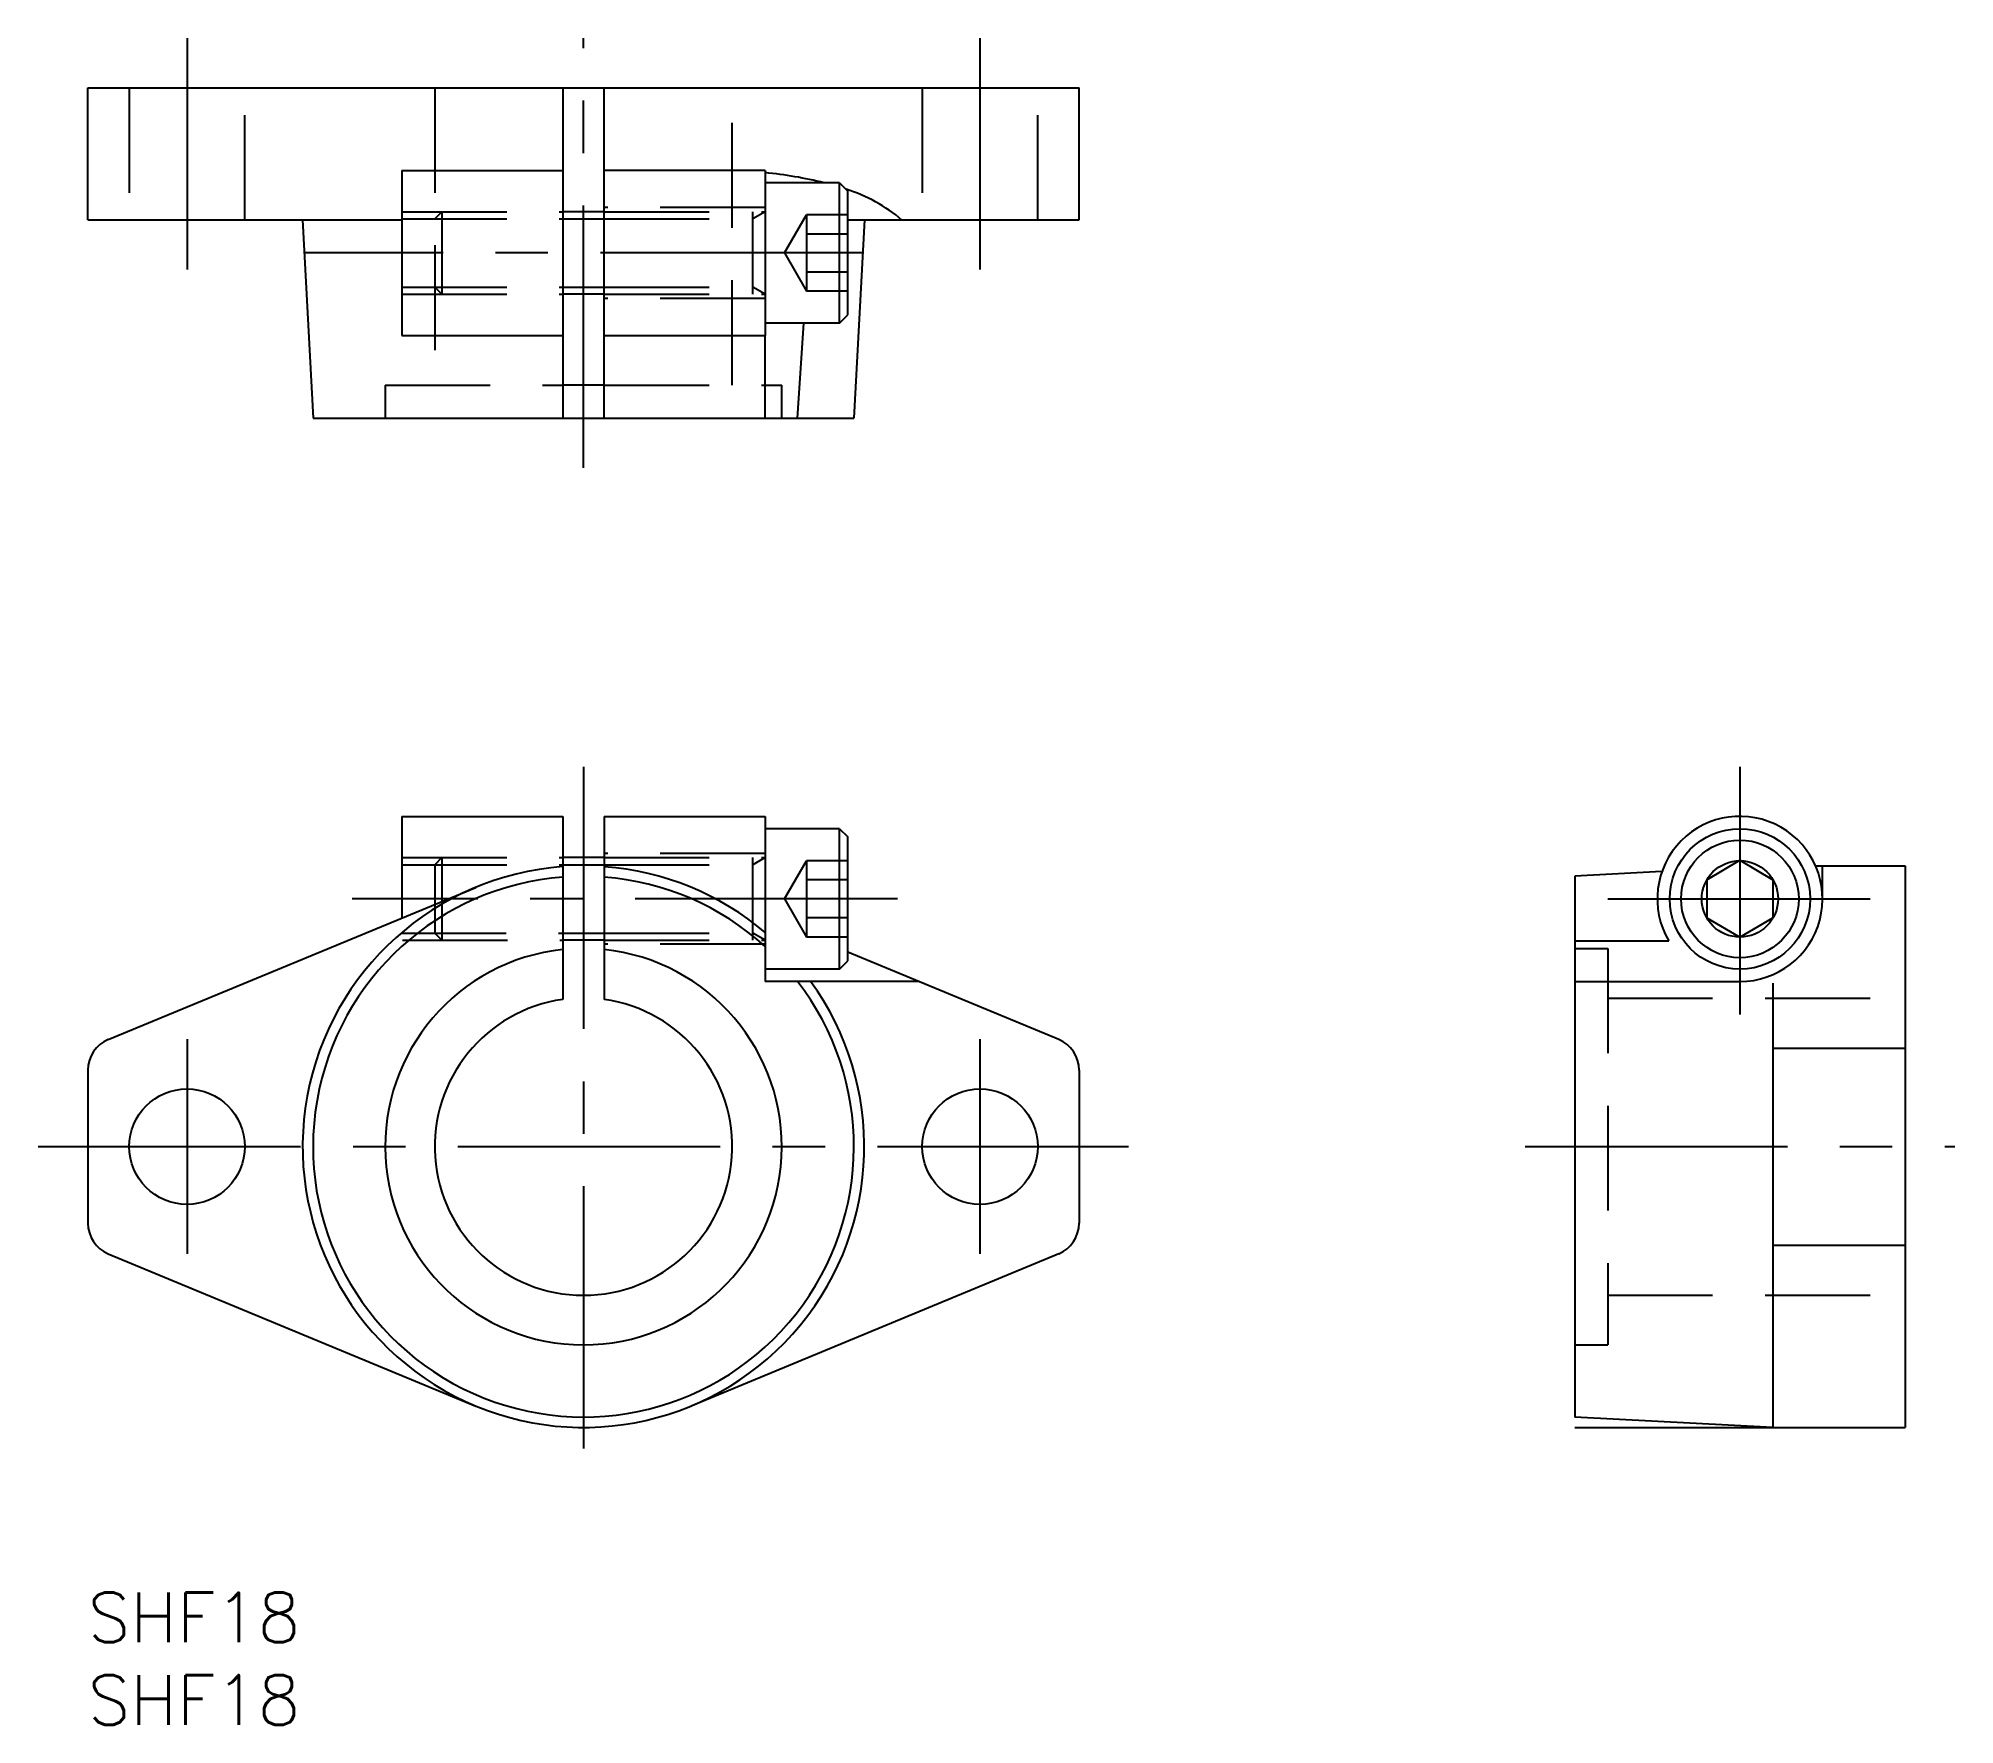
# Model space of a CAD drawing. Extents: x -3 to 113, y -8 to 94.
import ezdxf

# ---------------------------------------------------------------- set-up
doc = ezdxf.new("R2010")
doc.units = 0
doc.header["$LTSCALE"] = 0.5
doc.linetypes.add('CENTER', pattern=[50.8, 31.75, -6.35, 6.35, -6.35])
doc.linetypes.add('DASHED', pattern=[19.05, 12.7, -6.35])
for name, color, linetype in [('MSM_CENTER', 1, 'CENTER'), ('MSM_CONTINUOUS', 7, 'CONTINUOUS'), ('MSM_DASHED', 4, 'DASHED'), ('MSM_NARROW', 5, 'CONTINUOUS'), ('MSM_PART_NUMBER', 7, 'CONTINUOUS')]:
    doc.layers.add(name, color=color, linetype=linetype)
doc.styles.get("Standard").update_dxf_attribs({"font": 'txt.shx', "height": 3, "bigfont": 'bigfont.shx'})

# ---------------------------------------------------------------- blocks, each defined once
blk = doc.blocks.new('*U14')
at = {"layer": 'MSM_PART_NUMBER'}
blk.add_text('SHF18', height=3, dxfattribs=at).set_placement((0, -3))
blk = doc.blocks.new('*U15')
at = {"layer": 'MSM_PART_NUMBER'}
blk.add_text('SHF18', height=3, dxfattribs=at).set_placement((0, -8))

msp = doc.modelspace()

# ---------------------------------------------------------------- linework, layer by layer
at = {"layer": 'MSM_CENTER'}
for p, q in [((6, 94.11), (6, 80.11)), ((30, 68.11), (30, 94.11)), ((54, 94.11), (54, 80.11)), ((46.9, 81.11), (13.1, 81.11)), ((30, 50), (30, 7)), ((100, 50), (100, 35)), ((49, 42), (16, 42)), ((92, 42), (108, 42)), ((6, 33.5), (6, 20.5)), ((54, 33.5), (54, 20.5)), ((-3, 27), (63, 27)), ((87, 27), (113, 27))]:
    msp.add_line(p, q, dxfattribs=at)
at = {"layer": 'MSM_CONTINUOUS'}
for p, q in [((0, 83.11), (0, 91.11)), ((0, 91.11), (60, 91.11)), ((28.75, 91.11), (28.75, 71.11)), ((31.25, 71.11), (31.25, 91.11)), ((60, 83.11), (60, 91.11)), ((19, 86.11), (19, 76.11)), ((19, 86.11), (28.75, 86.11)), ((41, 86.11), (31.25, 86.11)), ((41, 86.11), (41, 76.11)), ((45.5, 85.36), (41, 85.36)), ((45.5, 76.86), (45.5, 85.36)), ((45.5, 85.36), (46, 84.86)), ((46, 77.36), (46, 84.86)), ((31.25, 83.61), (28.75, 83.61)), ((0, 83.11), (19, 83.11)), ((13, 83.11), (13.63, 71.11)), ((46, 83.11), (60, 83.11)), ((47, 83.11), (46.37, 71.11)), ((31.25, 78.61), (28.75, 78.61)), ((45.5, 76.86), (41, 76.86)), ((42.96, 71.11), (43.34, 76.86)), ((45.5, 76.86), (46, 77.36)), ((19, 76.11), (28.75, 76.11)), ((31.25, 76.11), (41, 76.11)), ((41, 71.11), (41, 76.11)), ((31.25, 73.11), (28.75, 73.11)), ((13.63, 71.11), (46.37, 71.11)), ((19, 47), (28.75, 47)), ((19, 47), (19, 40.84)), ((28.75, 47), (28.75, 35.91)), ((31.25, 47), (31.25, 35.91)), ((31.25, 47), (41, 47)), ((41, 47), (41, 37)), ((45.5, 46.25), (41, 46.25)), ((45.5, 37.75), (45.5, 46.25)), ((45.5, 46.25), (46, 45.75)), ((46, 38.25), (46, 45.75)), ((31.25, 44.5), (28.75, 44.5)), ((98, 43.15), (100, 44.35)), ((100, 44.35), (102, 43.15)), ((95.28, 43.65), (90, 43.37)), ((90, 43.37), (90, 10.63)), ((98, 43.15), (98, 40.85)), ((102, 43.15), (102, 40.85)), ((104.58, 44), (110, 44)), ((105, 42), (105, 44)), ((110, 44), (110, 10)), ((1.23, 33.49), (23.49, 42.7)), ((98, 40.85), (100, 39.69)), ((100, 39.69), (102, 40.85)), ((31.25, 39.5), (28.75, 39.5)), ((90, 39.46), (95.7, 39.46)), ((58.77, 33.49), (46, 38.77)), ((45.5, 37.75), (41, 37.75)), ((45.5, 37.75), (46, 38.25)), ((50.28, 37), (41, 37)), ((90, 37), (100, 37)), ((102, 36.9), (102, 10)), ((102, 32.97), (110, 32.97)), ((0, 31.64), (0, 22.36)), ((60, 31.64), (60, 22.36)), ((102, 21.03), (110, 21.03)), ((1.23, 20.51), (23.49, 11.29)), ((58.77, 20.51), (36.51, 11.29)), ((102, 10), (90, 10.63)), ((90, 10), (110, 10))]:
    msp.add_line(p, q, dxfattribs=at)
for centre, radius in [((100, 42), 4.25), ((100, 42), 3.56), ((100, 42), 2.31), ((6, 27), 3.5), ((54, 27), 3.5)]:
    msp.add_circle(centre, radius, dxfattribs=at)
for centre, radius, start, end in [((38.48, 60.68), 25.42, 76.1442, 84.3127), ((43.12, 75.92), 9.46, 49.4067, 72.9684), ((100, 42), 5, 270, 210.5757), ((30, 27), 17, 94.2093, 36.0315), ((30, 27), 16.37, 94.379, 37.6497), ((30, 27), 16.37, 47.7849, 85.621), ((30, 27), 17, 49.6749, 85.6862), ((30, 27), 12, 95.9792, 84.0208), ((30, 27), 9, 97.9836, 82.0164), ((2, 31.64), 2, 112.5, 180), ((58, 31.64), 2, 0, 67.5), ((2, 22.36), 2, 180, 247.5), ((58, 22.36), 2, 292.5, 0)]:
    msp.add_arc(centre, radius, start, end, dxfattribs=at)
at = {"layer": 'MSM_DASHED'}
for p, q in [((2.5, 91.11), (2.5, 83.11)), ((9.5, 83.11), (9.5, 91.11)), ((21, 91.11), (21, 73.11)), ((39, 73.11), (39, 91.11)), ((50.5, 91.11), (50.5, 83.11)), ((57.5, 83.11), (57.5, 91.11)), ((19, 83.61), (28.75, 83.61)), ((21.43, 83.61), (21, 83.18)), ((21.43, 83.61), (21.43, 78.61)), ((41, 83.86), (31.25, 83.86)), ((31.25, 83.61), (41, 83.61)), ((40.25, 78.61), (40.25, 83.61)), ((41, 83.61), (40.25, 83.18)), ((19, 83.18), (28.75, 83.18)), ((31.25, 83.18), (40.25, 83.18)), ((42.17, 81.11), (43.5, 83.42)), ((43.5, 83.42), (43.5, 78.8)), ((46, 83.42), (43.5, 83.42)), ((46, 82.26), (43.5, 82.26)), ((42.17, 81.11), (43.5, 78.8)), ((19, 79.04), (28.75, 79.04)), ((21, 79.04), (21.43, 78.61)), ((31.25, 79.04), (40.25, 79.04)), ((41, 78.61), (40.25, 79.04)), ((46, 79.95), (43.5, 79.95)), ((19, 78.61), (28.75, 78.61)), ((31.25, 78.61), (41, 78.61)), ((41, 78.36), (31.25, 78.36)), ((46, 78.8), (43.5, 78.8)), ((18, 73.11), (18, 71.11)), ((18, 73.11), (28.75, 73.11)), ((31.25, 73.11), (42, 73.11)), ((42, 71.11), (42, 73.11)), ((19, 44.5), (28.75, 44.5)), ((21.43, 44.5), (21, 44.07)), ((21.43, 44.5), (21.43, 39.5)), ((41, 44.75), (31.25, 44.75)), ((31.25, 44.5), (41, 44.5)), ((41, 44.5), (40.25, 44.07)), ((40.25, 39.5), (40.25, 44.5)), ((42.17, 42), (43.5, 44.31)), ((46, 44.31), (43.5, 44.31)), ((43.5, 44.31), (43.5, 39.69)), ((19, 44.07), (28.75, 44.07)), ((21, 44.07), (21, 39.93)), ((31.25, 44.07), (40.25, 44.07)), ((46, 43.15), (43.5, 43.15)), ((42.17, 42), (43.5, 39.69)), ((46, 40.85), (43.5, 40.85)), ((18.97, 39.93), (28.75, 39.93)), ((19.05, 39.5), (28.75, 39.5)), ((21, 39.93), (21.43, 39.5)), ((31.25, 39.93), (40.25, 39.93)), ((31.25, 39.5), (41, 39.5)), ((41, 39.5), (40.25, 39.93)), ((46, 39.69), (43.5, 39.69)), ((41, 39.25), (31.25, 39.25)), ((90, 39), (92, 39)), ((92, 39), (92, 15)), ((92, 36), (110, 36)), ((92, 18), (110, 18)), ((90, 15), (92, 15))]:
    msp.add_line(p, q, dxfattribs=at)
at = {"layer": 'MSM_NARROW'}
for p, q in [((28.75, 83.18), (31.25, 83.18)), ((28.75, 79.04), (31.25, 79.04)), ((28.75, 44.07), (31.25, 44.07)), ((28.75, 39.93), (31.25, 39.93))]:
    msp.add_line(p, q, dxfattribs=at)

# ---------------------------------------------------------------- block references
at = {"layer": 'MSM_CONTINUOUS'}
for name in ['*U14', '*U15']:
    msp.add_blockref(name, (0, 0), dxfattribs=at)

doc.saveas('drawing.dxf')
